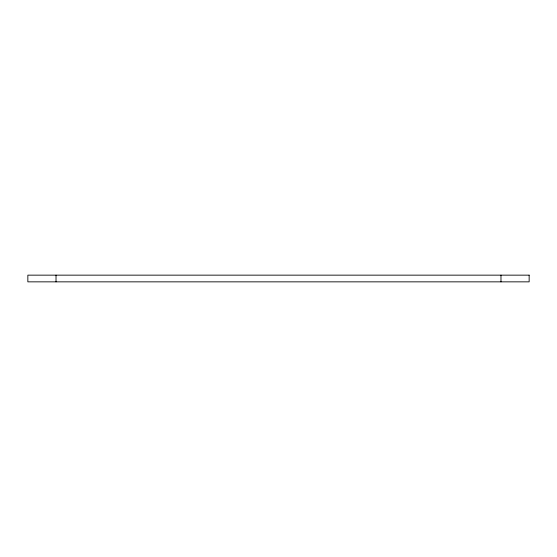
<?xml version="1.0" encoding="UTF-8"?>
<svg xmlns="http://www.w3.org/2000/svg" width="557" height="557" viewBox="0 0 557 557"><rect width="100%" height="100%" fill="white"/><g stroke="black" fill="none" stroke-linecap="round" stroke-linejoin="round"><path stroke-width="0.84" d="M500.98 275.151L500.98 281.849M56.02 275.151L56.02 281.849M529.15 275.151L27.85 275.151L27.85 281.849L529.15 281.849L529.15 275.151"/></g></svg>
